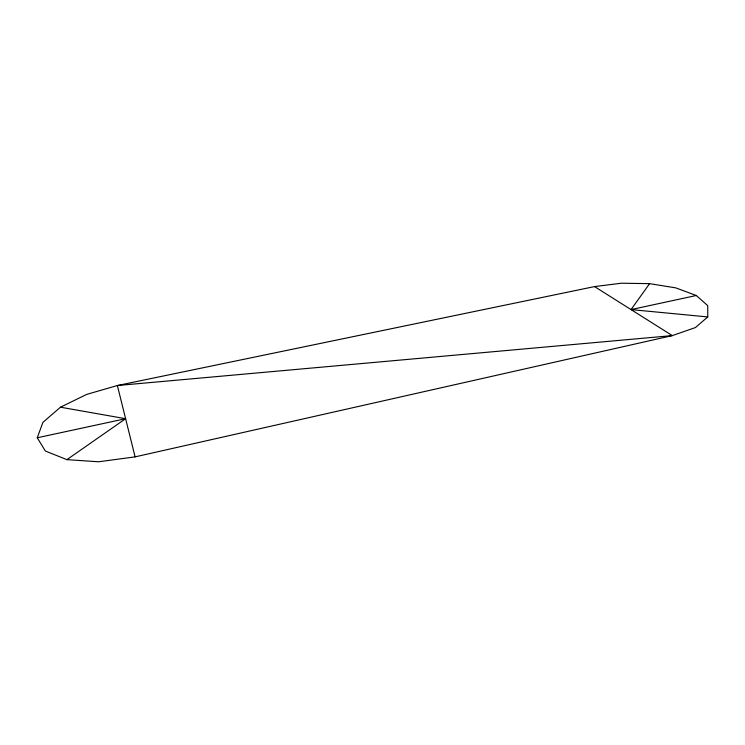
<?xml version="1.0" encoding="UTF-8"?>
<svg xmlns="http://www.w3.org/2000/svg" width="745" height="745" viewBox="0 0 745 745"><rect width="100%" height="100%" fill="white"/><g stroke="black" fill="none" stroke-linecap="round" stroke-linejoin="round"><path stroke-width="1.12" d="M707.75 316.932L707.75 305.655L696.286 295.504L675.799 287.877L649.593 283.649L621.302 283.221L594.547 286.583L117.375 385.528L86.578 394.431L60.466 407.208L42.931 422.35L37.25 437.781L45.361 451.032L66.901 459.646L98.703 461.779L135.096 456.871L672.316 335.604L695.457 327.549L707.75 316.932L631.043 309.585L649.593 283.649M66.901 459.646L125.616 418.699L60.466 407.208M37.25 437.781L125.616 418.699M631.043 309.585L696.286 295.504M594.547 286.583L672.316 335.604L117.375 385.528L135.096 456.871"/></g></svg>
